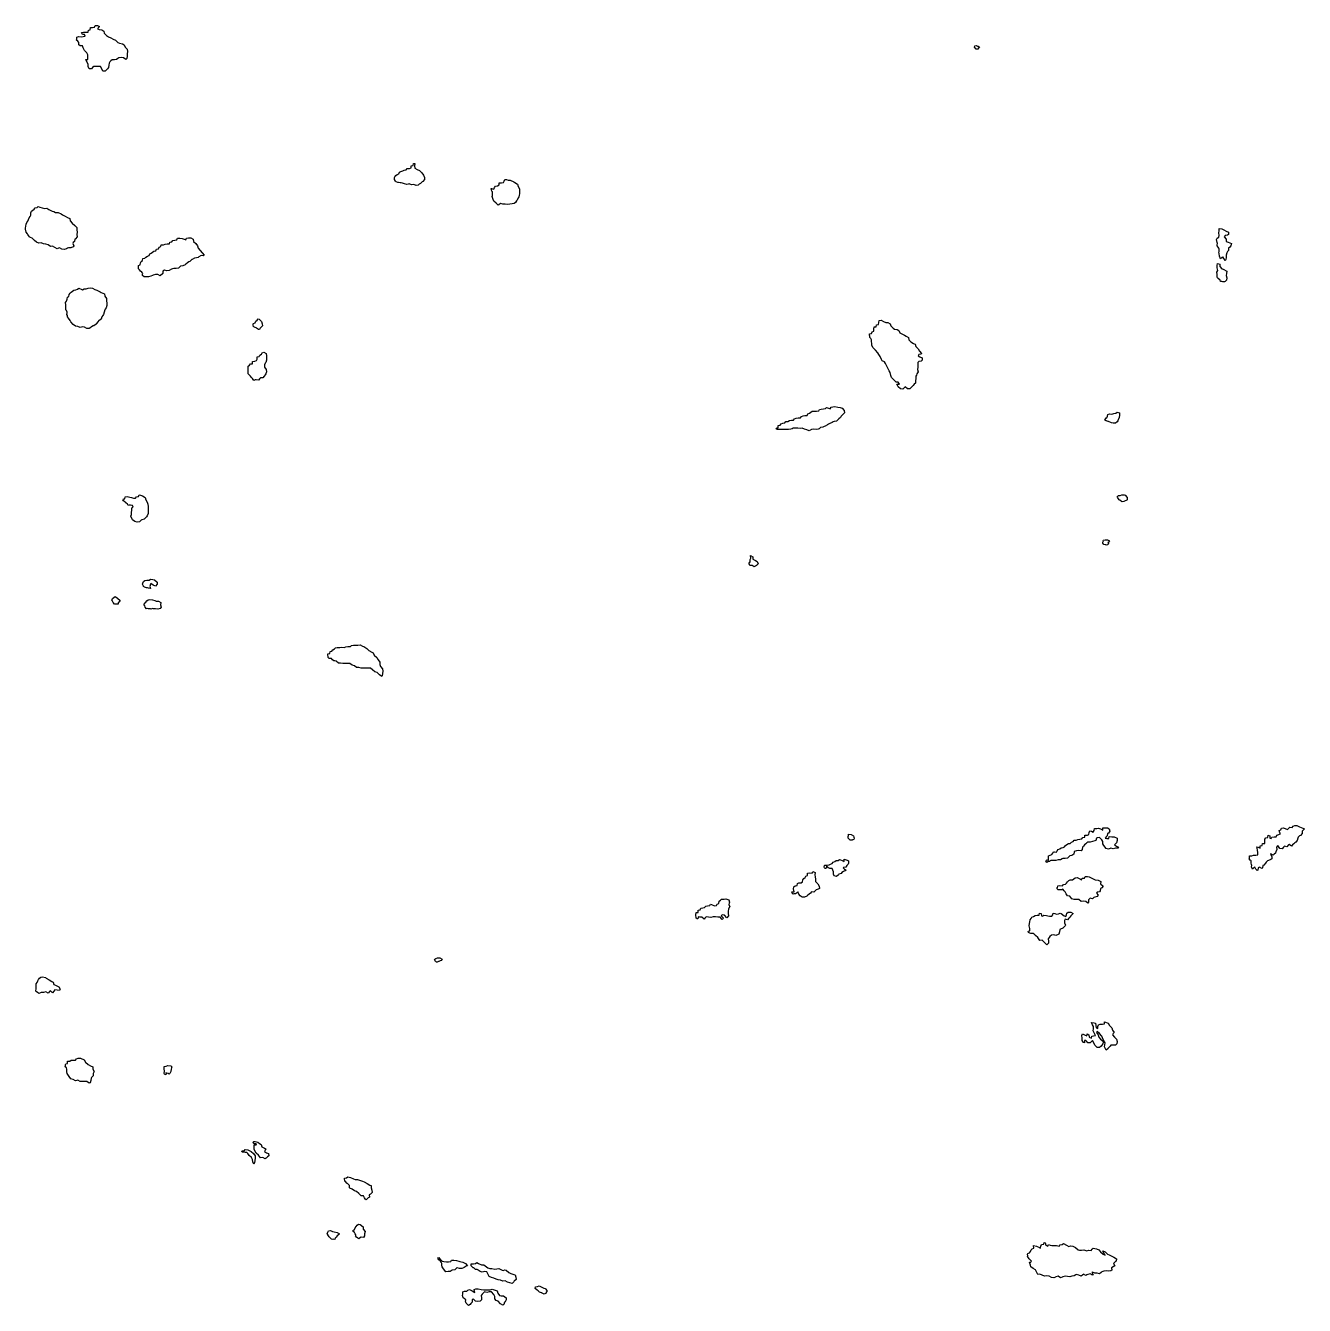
# Model space of a CAD drawing. Extents: x 450006 to 454999, y 6465006 to 6474995.
# Drawn here: x 452661 to 453780, y 6473870 to 6474990 of the extents above; entities that cross this region are included whole.
import ezdxf

# ---------------------------------------------------------------- set-up
doc = ezdxf.new("R2010")
doc.units = 0

msp = doc.modelspace()

# ---------------------------------------------------------------- linework, layer by layer
at = {"layer": '1010'}
for points in [[(452707, 6474975.98), (452705.98, 6474977), (452706.08, 6474977.9), (452706.08, 6474979), (452706.26, 6474979.72), (452707.74, 6474980.24), (452709.94, 6474980.04), (452711.78, 6474980.2), (452713.58, 6474980.4), (452713, 6474981.98), (452711, 6474981.98), (452710.26, 6474983.72), (452712.08, 6474983.9), (452714.08, 6474983.9), (452716.08, 6474983.9), (452716.26, 6474985.72), (452717.9, 6474986.08), (452717.98, 6474988), (452719.96, 6474988.02), (452721.62, 6474988.36), (452722.3, 6474989.68), (452724.24, 6474989.74), (452726.04, 6474989), (452725, 6474987.94), (452724.36, 6474987), (452725.74, 6474986.24), (452727.98, 6474986), (452729.82, 6474985), (452730, 6474983), (452732.06, 6474981), (452733.98, 6474980), (452736, 6474979), (452737.98, 6474978), (452739.94, 6474977), (452742, 6474975), (452743.6, 6474974.38), (452746.12, 6474973.86), (452747.68, 6474973), (452748.44, 6474971), (452750.3, 6474969), (452750.5, 6474967), (452750.16, 6474965), (452750.08, 6474963), (452749.8, 6474961), (452749, 6474960), (452747, 6474961.52), (452745, 6474961.82), (452743, 6474961.62), (452742, 6474961), (452741, 6474959.98), (452739, 6474959.78), (452737, 6474959.74), (452736, 6474959), (452735, 6474957.98), (452734.42, 6474957), (452734.06, 6474955), (452734, 6474953), (452733, 6474951.98), (452732, 6474951), (452731, 6474949.98), (452729, 6474949.98), (452727.98, 6474952), (452727, 6474953.98), (452725, 6474953.98), (452723, 6474953.98), (452721, 6474953.98), (452720, 6474953), (452719, 6474951.98), (452717, 6474951.98), (452716.02, 6474953.96), (452715.98, 6474956), (452715, 6474957.98), (452713.98, 6474960), (452715.82, 6474960.16), (452715.78, 6474962.2), (452715.88, 6474964.1), (452715, 6474965.78), (452713, 6474967.82), (452711.82, 6474970.16), (452711, 6474971.9), (452710.02, 6474971.96), (452709, 6474971.96), (452707.96, 6474973), (452707.96, 6474974.02), (452707.96, 6474975), (452707, 6474975.98), (452707, 6474975.98)], [(453493, 6474969.1), (453491.8, 6474971), (453492.04, 6474971.94), (453493, 6474972.42), (453494.2, 6474971.78), (453495, 6474971.82), (453496, 6474971), (453495.82, 6474970.16), (453495, 6474969.58), (453494.8, 6474969.18), (453493, 6474969.1), (453493, 6474969.1)], [(452985, 6474853.66), (452984.06, 6474855), (452984.2, 6474855.78), (452984.08, 6474857), (452984.5, 6474857.5), (452985.34, 6474858.64), (452986.54, 6474859.44), (452987.86, 6474860.12), (452988.4, 6474861.58), (452989.76, 6474862.22), (452991.42, 6474862.56), (452992.66, 6474863.32), (452994.28, 6474863.7), (452995.32, 6474864.66), (452997.36, 6474864.62), (452998.6, 6474865.38), (452998.78, 6474867.2), (453000.58, 6474867.4), (453000.76, 6474869.22), (453001.82, 6474869), (453001.66, 6474867), (453001.98, 6474865), (453004.04, 6474863.94), (453005.98, 6474863), (453007.98, 6474861), (453009.66, 6474859), (453010.54, 6474857), (453010.54, 6474855), (453009, 6474853.4), (453008.38, 6474853), (453007, 6474851.76), (453005.84, 6474851), (453005, 6474850.2), (453003, 6474849.94), (453001, 6474850.62), (452999, 6474850.38), (452997, 6474851.32), (452995.98, 6474851), (452995, 6474850.76), (452993, 6474851.32), (452991, 6474851.94), (452989.84, 6474852.14), (452989, 6474852.22), (452987.52, 6474852.46), (452987, 6474852.48), (452985.74, 6474853), (452985, 6474853.66), (452985, 6474853.66)], [(453069, 6474846), (453068.78, 6474847), (453068.82, 6474847.16), (453069, 6474847.22), (453069.98, 6474847), (453071.18, 6474846.8), (453071.74, 6474848.24), (453072.6, 6474849.38), (453074.34, 6474849.64), (453075.66, 6474850.32), (453075.7, 6474852.28), (453077.66, 6474852.32), (453079.42, 6474852.56), (453080.2, 6474853.78), (453080.72, 6474855.26), (453082.14, 6474855), (453083.5, 6474854.48), (453085.46, 6474854.52), (453088.58, 6474853), (453089.58, 6474852.4), (453091.64, 6474851), (453092.34, 6474849), (453093.48, 6474847), (453093.48, 6474845), (453093.62, 6474843), (453093.18, 6474841), (453093, 6474840), (453092.48, 6474839), (453091.56, 6474837), (453091, 6474836.54), (453089.98, 6474835), (453089, 6474834.16), (453087, 6474833.9), (453085, 6474833.56), (453083, 6474833.36), (453081, 6474833.68), (453079, 6474833.5), (453077, 6474834.22), (453075.34, 6474833), (453075, 6474832.76), (453073, 6474834.34), (453071, 6474836.3), (453070.46, 6474837.52), (453069.7, 6474840.28), (453069.86, 6474841), (453069.86, 6474842.12), (453069.76, 6474843), (453069.76, 6474844.22), (453069.44, 6474845), (453069, 6474846), (453069, 6474846)], [(452663, 6474807.48), (452661.76, 6474809), (452661.48, 6474810.5), (452661.32, 6474811), (452661.32, 6474812.66), (452661.6, 6474814.38), (452661.86, 6474816.12), (452662.44, 6474817.54), (452663.32, 6474818.66), (452663.98, 6474820), (452664.52, 6474821.46), (452665.24, 6474822.74), (452665.96, 6474824.02), (452665.88, 6474826.1), (452666.5, 6474827.48), (452667.8, 6474828.18), (452668.78, 6474829.2), (452669.76, 6474830.22), (452671.36, 6474830.62), (452672.34, 6474831.64), (452673.82, 6474831), (452675.76, 6474830.22), (452678.24, 6474829.74), (452680.04, 6474829.94), (452681.62, 6474829), (452684.52, 6474827.46), (452685.98, 6474827), (452687.64, 6474826.34), (452689.84, 6474826.14), (452692.38, 6474825), (452693.76, 6474824.22), (452696.06, 6474823), (452698.12, 6474821.86), (452699.94, 6474821), (452700.4, 6474819), (452702.12, 6474817), (452704.34, 6474815), (452706.12, 6474813), (452706.3, 6474811), (452706.48, 6474809), (452706.26, 6474807), (452706.38, 6474805), (452705, 6474803.32), (452704.5, 6474803), (452703.98, 6474801), (452703, 6474800), (452702.78, 6474799), (452703.62, 6474797), (452703, 6474796.36), (452701, 6474795.48), (452699, 6474795.44), (452697.98, 6474795), (452697, 6474794.52), (452695, 6474794), (452693, 6474794.22), (452691, 6474795.4), (452690.08, 6474795), (452689, 6474794.56), (452687, 6474795.72), (452685, 6474796.66), (452683, 6474796.56), (452681, 6474798), (452679, 6474798.56), (452677, 6474798.76), (452675, 6474799.72), (452673, 6474799.4), (452671, 6474800.4), (452669, 6474801.9), (452667, 6474803.88), (452665.54, 6474804.44), (452665, 6474804.7), (452664.6, 6474805), (452663.9, 6474806.08), (452663.32, 6474807), (452663, 6474807.48), (452663, 6474807.48)], [(452761, 6474776), (452760, 6474777), (452760, 6474777.98), (452760, 6474779), (452760.22, 6474779.76), (452761.58, 6474780.4), (452761.8, 6474782.18), (452762.5, 6474783.48), (452763.6, 6474784.38), (452763.86, 6474786.12), (452765.68, 6474786.3), (452766.66, 6474787.32), (452768, 6474787.98), (452769.44, 6474788.54), (452769.98, 6474790), (452771.32, 6474790.66), (452772.36, 6474791.62), (452773.42, 6474792.56), (452775.4, 6474792.58), (452775.9, 6474794.08), (452777.54, 6474794.44), (452778.1, 6474795.88), (452779.6, 6474796.38), (452780.1, 6474797.88), (452781.92, 6474798.06), (452783.34, 6474798.64), (452785.2, 6474798.78), (452787.22, 6474798.76), (452787.6, 6474800.38), (452789.38, 6474800.6), (452790.1, 6474801.88), (452791.88, 6474802.12), (452793.74, 6474802.24), (452794.28, 6474803.7), (452796.3, 6474803.68), (452798.36, 6474803.62), (452799.98, 6474803), (452801.62, 6474802.36), (452802.14, 6474803.84), (452803.98, 6474804), (452806, 6474803.98), (452807.9, 6474803), (452808.12, 6474801), (452810.22, 6474799), (452811.66, 6474797), (452812.28, 6474795), (452814.04, 6474793), (452815.76, 6474791), (452817.56, 6474789), (452817, 6474788.28), (452815, 6474788.74), (452813, 6474787.52), (452812.42, 6474787), (452811, 6474786.56), (452809, 6474786.2), (452807, 6474785.24), (452806.66, 6474785), (452805, 6474783.32), (452804.3, 6474783), (452803, 6474782.34), (452801.64, 6474781), (452801, 6474780.56), (452799, 6474779.58), (452797, 6474779.32), (452796.52, 6474779), (452795, 6474777.48), (452793, 6474777.38), (452791, 6474777.4), (452789.98, 6474777), (452789, 6474776.74), (452787, 6474775.58), (452785, 6474775.24), (452783, 6474775.9), (452781.48, 6474775), (452781.32, 6474773), (452781, 6474772.66), (452779.24, 6474771), (452779, 6474770.86), (452777, 6474772.12), (452775, 6474771.94), (452773, 6474771.36), (452772.36, 6474771), (452771, 6474770.52), (452769, 6474769.84), (452767, 6474770.04), (452765, 6474770.12), (452763.74, 6474771), (452763.62, 6474772.36), (452764, 6474773), (452763, 6474774), (452762, 6474775), (452761, 6474776), (452761, 6474776)], [(453705, 6474795.86), (453704, 6474797), (453703.92, 6474798.06), (453704.2, 6474799), (453704, 6474799.98), (453703.48, 6474802.5), (453704.12, 6474803.86), (453705.42, 6474804.56), (453705.88, 6474806.1), (453705.38, 6474808.6), (453705.7, 6474810.28), (453705.8, 6474812.18), (453708, 6474811.98), (453709.98, 6474811), (453712, 6474809.98), (453713.98, 6474809), (453714.06, 6474807), (453713, 6474806.32), (453711, 6474806), (453710.14, 6474805), (453711.9, 6474803), (453711.98, 6474801), (453713.54, 6474800.44), (453716.44, 6474799), (453715.86, 6474797), (453715, 6474796.04), (453713.94, 6474795), (453713.98, 6474793), (453713, 6474792), (453712.5, 6474791), (453712.04, 6474789), (453711.82, 6474787), (453711.54, 6474785), (453711, 6474783.9), (453709.9, 6474786.08), (453709, 6474787.44), (453708.36, 6474787), (453707, 6474785.76), (453706.02, 6474787.96), (453705.72, 6474790.26), (453705.5, 6474791), (453705.7, 6474792.28), (453705.88, 6474793), (453705.82, 6474794.16), (453705.42, 6474795), (453705, 6474795.86), (453705, 6474795.86)], [(453705, 6474768.62), (453704.34, 6474769), (453704, 6474769.98), (453704, 6474771), (453704, 6474771.98), (453703.84, 6474774.14), (453704.48, 6474775.5), (453704, 6474777.98), (453704.1, 6474779.88), (453704.42, 6474781.56), (453706.24, 6474781), (453706.26, 6474779), (453708.16, 6474777), (453709.4, 6474776.58), (453712.58, 6474775), (453712.08, 6474773), (453711.82, 6474771), (453712.48, 6474769), (453712.18, 6474767), (453711, 6474765.8), (453710.34, 6474765.64), (453709, 6474765.64), (453707.98, 6474766), (453707, 6474766), (453706.62, 6474767), (453705, 6474768.62), (453705, 6474768.62)], [(452697, 6474740.5), (452696.66, 6474741), (452696.66, 6474741.32), (452696.66, 6474743), (452696.66, 6474743.32), (452696.52, 6474745.46), (452696.34, 6474747.64), (452697.2, 6474748.78), (452697.68, 6474750.3), (452697.86, 6474752.12), (452699.22, 6474752.76), (452699.42, 6474754.56), (452700.36, 6474755.62), (452701.32, 6474756.66), (452702.42, 6474757.56), (452703.64, 6474758.34), (452705.32, 6474758.66), (452706.72, 6474759.26), (452708.02, 6474759.96), (452710.48, 6474759), (452711.24, 6474758.74), (452712.5, 6474759.48), (452714.46, 6474759.52), (452716.02, 6474759.96), (452717.76, 6474760.22), (452719.98, 6474760), (452721.98, 6474759), (452723.72, 6474758.26), (452726.64, 6474757), (452727.6, 6474756.38), (452730.38, 6474755), (452730.64, 6474753), (452732, 6474751), (452732.06, 6474749), (452732.48, 6474747), (452732.3, 6474745), (452731.72, 6474743), (452731, 6474741.7), (452730.58, 6474741), (452730.22, 6474739), (452729.46, 6474737), (452729, 6474736.26), (452727.96, 6474735), (452727.44, 6474733), (452727, 6474732.56), (452725, 6474731.18), (452724.82, 6474731), (452723.18, 6474729), (452723, 6474728.56), (452721, 6474727.22), (452720.42, 6474727), (452719, 6474726.1), (452717.48, 6474725), (452717, 6474724.78), (452715, 6474724.8), (452713, 6474726.06), (452711, 6474726.12), (452709, 6474725.58), (452707, 6474726.42), (452705, 6474726.76), (452703, 6474728.32), (452701, 6474730.62), (452700.24, 6474731.74), (452699, 6474733.82), (452698.04, 6474735), (452697.86, 6474736.14), (452697.54, 6474737), (452697.58, 6474738.4), (452697.78, 6474739), (452697, 6474740.5), (452697, 6474740.5)], [(452861, 6474726.1), (452860.3, 6474727), (452860.52, 6474727.46), (452860.52, 6474729), (452860.7, 6474729.28), (452862.16, 6474729.82), (452862.74, 6474731.24), (452863.94, 6474732.04), (452864.78, 6474733.2), (452865.62, 6474733), (452867.78, 6474731), (452868.38, 6474729), (452868.7, 6474727), (452867, 6474725.24), (452866.52, 6474725), (452866, 6474723.98), (452865, 6474724), (452863.46, 6474725), (452863, 6474725.24), (452862.36, 6474725.62), (452861, 6474726.1), (452861, 6474726.1)], [(453401, 6474715.98), (453399.98, 6474717), (453399.98, 6474718), (453399.94, 6474719), (453399.94, 6474720.04), (453401.54, 6474720.44), (453402.18, 6474721.8), (453403.48, 6474722.5), (453403.7, 6474724.28), (453403.88, 6474726.1), (453405.62, 6474726.36), (453406.04, 6474727.94), (453407.82, 6474728.16), (453408.04, 6474729.94), (453408.16, 6474731.82), (453409.9, 6474732.08), (453412.08, 6474731), (453413.98, 6474730), (453415.98, 6474730), (453417.78, 6474729), (453418.48, 6474727), (453420.5, 6474725), (453421.68, 6474724.3), (453423.98, 6474724), (453425.54, 6474723), (453426.34, 6474721), (453427.64, 6474720.34), (453430.34, 6474719), (453431.82, 6474718.16), (453433.86, 6474717), (453434.22, 6474715), (453435.88, 6474713), (453438.42, 6474711.56), (453439.88, 6474711), (453440.36, 6474709), (453442.34, 6474707), (453443.54, 6474705), (453445.42, 6474703), (453445, 6474702.28), (453443, 6474701.98), (453442.4, 6474701), (453443.98, 6474700), (453445.82, 6474699), (453445.8, 6474697), (453445, 6474696.24), (453443, 6474695.94), (453442.22, 6474695), (453441.96, 6474693), (453442, 6474691), (453441.68, 6474689), (453442.28, 6474687), (453441.36, 6474685), (453441, 6474683.98), (453440.22, 6474683), (453440.34, 6474681), (453440.06, 6474679), (453439.94, 6474677), (453439, 6474676.08), (453437.9, 6474675), (453437, 6474673.98), (453436, 6474673), (453435, 6474672.12), (453433, 6474672.06), (453431, 6474673.66), (453430.12, 6474673), (453429, 6474671.86), (453427, 6474671.98), (453425, 6474673.86), (453423.86, 6474676.12), (453425.96, 6474676.02), (453425, 6474677.78), (453423, 6474677.98), (453421, 6474679.98), (453419, 6474681.94), (453418.36, 6474683.62), (453417.76, 6474686.22), (453417, 6474687.82), (453415.82, 6474690.16), (453415, 6474691.8), (453413.8, 6474694.18), (453413, 6474695.52), (453411, 6474696.5), (453410.36, 6474697.62), (453409, 6474700.36), (453407.98, 6474702), (453407, 6474703.52), (453405, 6474705.76), (453403, 6474707.98), (453401.98, 6474710), (453401.94, 6474711), (453401.94, 6474712.04), (453401.68, 6474713), (453401.68, 6474714.3), (453401.6, 6474715), (453401, 6474715.98), (453401, 6474715.98)], [(452857, 6474684.12), (452856.08, 6474685), (452856.08, 6474685.9), (452856.1, 6474687), (452856.18, 6474687.8), (452856.1, 6474689.88), (452856.16, 6474691.82), (452857.16, 6474692.82), (452858.08, 6474693.9), (452860, 6474693.98), (452859.94, 6474696.04), (452861.88, 6474696.1), (452863.26, 6474696.72), (452863.94, 6474698.04), (452864.02, 6474699.96), (452865.68, 6474700.3), (452866.44, 6474701.54), (452867.62, 6474702.36), (452868.36, 6474703.62), (452869.9, 6474704.08), (452871.96, 6474703), (452872.22, 6474701), (452872.16, 6474699), (452872.06, 6474697), (452871.54, 6474695), (452871, 6474694.4), (452870.38, 6474693), (452870.52, 6474691), (452871.76, 6474689), (452872.28, 6474687), (452871.64, 6474685), (452871, 6474684.36), (452870.16, 6474683), (452869, 6474681.72), (452867, 6474681.66), (452866.32, 6474681), (452865, 6474679.66), (452863, 6474679.74), (452862.22, 6474679.76), (452861, 6474679.38), (452859.8, 6474681), (452859, 6474681.82), (452858.12, 6474683), (452857, 6474684.12), (452857, 6474684.12)], [(453319, 6474636.54), (453318, 6474637), (453318.38, 6474637.6), (453319, 6474638), (453320, 6474638), (453320, 6474639.98), (453321.64, 6474640.34), (453322.54, 6474641.44), (453324.06, 6474641.92), (453325.74, 6474642.24), (453326.54, 6474643.44), (453328.44, 6474643.54), (453329.78, 6474644.2), (453331.46, 6474644.52), (453333.32, 6474644.66), (453334.16, 6474645.82), (453335.64, 6474646.34), (453337.36, 6474646.62), (453339.32, 6474646.66), (453340.28, 6474647.7), (453341.64, 6474648.34), (453343.32, 6474648.66), (453345.2, 6474648.78), (453345.76, 6474650.22), (453347.36, 6474650.62), (453348.32, 6474651.66), (453349.64, 6474652.34), (453351.46, 6474652.52), (453353.42, 6474652.56), (453355.32, 6474652.66), (453356.06, 6474653.92), (453357.62, 6474654.36), (453359.46, 6474654.52), (453361.32, 6474654.66), (453362.24, 6474655.74), (453364.04, 6474655), (453365.42, 6474654.56), (453366.12, 6474655.86), (453367.82, 6474656.16), (453369.56, 6474656.42), (453372, 6474655.98), (453374.2, 6474655.78), (453375.86, 6474655), (453377.72, 6474653), (453378, 6474651), (453377, 6474650), (453376, 6474649), (453375, 6474648.04), (453374.3, 6474647), (453373, 6474645.64), (453372.16, 6474645), (453371, 6474643.82), (453369, 6474643.42), (453368, 6474643), (453367, 6474642.56), (453365, 6474641.56), (453363.9, 6474641), (453363, 6474640.44), (453361, 6474639.42), (453360.12, 6474639), (453359, 6474638.42), (453357, 6474638.12), (453355.62, 6474637), (453355, 6474636.76), (453353, 6474636.56), (453351, 6474636.74), (453349, 6474636.3), (453347, 6474635.32), (453345, 6474636.2), (453343, 6474636.76), (453341, 6474637.46), (453339, 6474637.42), (453337, 6474637.52), (453335, 6474637.48), (453333, 6474637.48), (453332.02, 6474637), (453331, 6474636.6), (453329, 6474636.54), (453327, 6474636.5), (453325, 6474636.42), (453323.52, 6474636.46), (453323, 6474636.46), (453321.52, 6474636.46), (453321, 6474636.52), (453319.46, 6474636.52), (453319, 6474636.54), (453319, 6474636.54)], [(453607, 6474644.06), (453605.46, 6474645), (453606.28, 6474645.7), (453607, 6474646.6), (453607.36, 6474646.62), (453607.94, 6474648.04), (453608.46, 6474649.52), (453609.9, 6474650.08), (453612, 6474649.98), (453613.66, 6474650.32), (453615.36, 6474650.62), (453616.44, 6474651.54), (453618.46, 6474651), (453618.48, 6474649), (453618.16, 6474647), (453617.52, 6474645), (453617, 6474644.02), (453616.42, 6474643), (453615, 6474641.88), (453613, 6474642.12), (453611.7, 6474642.28), (453611, 6474642.44), (453609.54, 6474643), (453609, 6474643.36), (453608.6, 6474643.38), (453607, 6474644.06), (453607, 6474644.06)], [(452747, 6474574.04), (452746.56, 6474575), (452746.68, 6474575.3), (452747, 6474575.66), (452748.24, 6474575.74), (452748.5, 6474577.48), (452750.28, 6474577.7), (452752.66, 6474577.32), (452754, 6474577), (452755.74, 6474576.24), (452757.56, 6474576.42), (452758.44, 6474577.54), (452760.2, 6474577.78), (452760.66, 6474579.32), (452762, 6474579), (452763.7, 6474578.28), (452765.9, 6474577), (452766.62, 6474575), (452767.8, 6474573), (452768.18, 6474571), (452768.5, 6474569), (452768.66, 6474567), (452768.66, 6474565), (452768.66, 6474563), (452767.74, 6474561), (452767, 6474560.12), (452766.02, 6474559), (452765, 6474557.94), (452763, 6474557.38), (452762.58, 6474557), (452761, 6474555.72), (452759, 6474555.32), (452757, 6474555.82), (452755, 6474557.42), (452753.42, 6474560.56), (452753.98, 6474562), (452753.98, 6474564), (452754.38, 6474565.6), (452754.18, 6474567.8), (452755.46, 6474568.52), (452755, 6474569.98), (452753, 6474570.18), (452751.8, 6474570.18), (452751, 6474570.08), (452750.38, 6474571), (452749, 6474572.38), (452748.58, 6474573), (452747, 6474574.04), (452747, 6474574.04)], [(453617, 6474576.58), (453616.74, 6474577), (453616.56, 6474577.42), (453617, 6474578), (453617.42, 6474578.56), (453619.2, 6474578.78), (453620.74, 6474579.24), (453622.6, 6474579.38), (453623.66, 6474579), (453625.16, 6474577), (453625.4, 6474575), (453625, 6474574.68), (453623, 6474573.86), (453622.5, 6474573.48), (453621, 6474573.22), (453620.4, 6474573.58), (453619, 6474574.48), (453618.22, 6474575), (453617, 6474576.58), (453617, 6474576.58)], [(453605, 6474535.88), (453604.04, 6474537), (453604.12, 6474537.86), (453604.48, 6474539), (453604.4, 6474539.58), (453606.02, 6474539.96), (453607.98, 6474540), (453609.9, 6474539), (453609, 6474537.98), (453608.5, 6474537.48), (453608.82, 6474537), (453608.38, 6474535.6), (453607, 6474535.18), (453606.52, 6474535.46), (453605, 6474535.88), (453605, 6474535.88)], [(453295, 6474517.48), (453294.38, 6474519), (453294.4, 6474519.58), (453295, 6474520.5), (453295.52, 6474520.46), (453295.36, 6474522.62), (453295.98, 6474524), (453295.76, 6474526.22), (453297.84, 6474525), (453297.68, 6474523), (453300.14, 6474521.84), (453301.52, 6474521), (453302.5, 6474519), (453301, 6474517.48), (453300.12, 6474517), (453299.3, 6474516.68), (453299, 6474516.42), (453297.86, 6474517), (453297, 6474517.52), (453296.5, 6474517.48), (453295, 6474517.48), (453295, 6474517.48)], [(452765, 6474498.82), (452764.54, 6474499), (452764.5, 6474499.48), (452763.74, 6474501), (452763.94, 6474502.04), (452764.6, 6474503.38), (452765.56, 6474504.42), (452767.46, 6474504.52), (452769.48, 6474504.5), (452770.58, 6474505.4), (452772.64, 6474505.34), (452774, 6474505), (452776.4, 6474503), (452776.56, 6474501), (452775, 6474499.5), (452773, 6474500.24), (452771, 6474501.62), (452770.76, 6474501), (452770.04, 6474499), (452770.66, 6474497.32), (452769, 6474497.62), (452767.98, 6474498), (452767, 6474498.02), (452765.32, 6474498.66), (452765, 6474498.82), (452765, 6474498.82)], [(452737, 6474486.74), (452736.76, 6474487), (452736.8, 6474487.18), (452737, 6474487.62), (452737.32, 6474488.66), (452738.64, 6474489.34), (452739.6, 6474490.38), (452741.82, 6474489), (452744.2, 6474487), (452743, 6474485.3), (452742.46, 6474485), (452742.32, 6474483.66), (452741, 6474483.76), (452740.28, 6474483.7), (452739, 6474483.76), (452737.92, 6474485), (452737, 6474486.74), (452737, 6474486.74)], [(452767, 6474479.66), (452765.86, 6474481), (452765.66, 6474482.32), (452765.22, 6474483), (452765.46, 6474484.52), (452766.52, 6474485.46), (452767.56, 6474486.42), (452768.66, 6474487.32), (452770.18, 6474487.8), (452772.52, 6474487.46), (452774.4, 6474487), (452775.72, 6474486.26), (452777.7, 6474486.28), (452779.74, 6474485), (452779.24, 6474483), (452779.94, 6474481), (452779, 6474479.78), (452777, 6474479.16), (452775, 6474479.64), (452773, 6474479.48), (452772.24, 6474479.74), (452771, 6474479.38), (452770.52, 6474479.46), (452769, 6474479.62), (452768.14, 6474479.84), (452767, 6474479.66), (452767, 6474479.66)], [(452927, 6474435.98), (452925.98, 6474437), (452925.98, 6474438), (452925.68, 6474439), (452925.68, 6474440.3), (452927.54, 6474440.44), (452927.82, 6474442.16), (452929.44, 6474442.54), (452930.26, 6474443.72), (452931.52, 6474444.46), (452932.62, 6474445.36), (452934.1, 6474445.88), (452936.18, 6474445.8), (452938, 6474445.98), (452940.12, 6474445.86), (452941.68, 6474446.3), (452943.44, 6474446.54), (452945.5, 6474446.48), (452946.48, 6474447.5), (452948.16, 6474447.82), (452950.18, 6474447.8), (452952.12, 6474447.86), (452954.04, 6474447.94), (452956, 6474447), (452957.42, 6474446.56), (452959.9, 6474445), (452961.64, 6474443), (452964.34, 6474441.64), (452965.56, 6474441), (452966.22, 6474439), (452968.6, 6474437), (452969.8, 6474435), (452971.28, 6474433), (452971.32, 6474431), (452971.92, 6474429), (452973.56, 6474427), (452974.04, 6474425), (452973.78, 6474423), (452973.46, 6474421), (452973, 6474420.32), (452971, 6474421.88), (452969, 6474423.86), (452967, 6474424.38), (452965, 6474426.18), (452963, 6474427.6), (452961, 6474427.72), (452959, 6474427.64), (452957, 6474427.68), (452955, 6474427.78), (452953, 6474428.18), (452951, 6474428.38), (452949, 6474429.68), (452947, 6474430.22), (452945, 6474431.66), (452943, 6474431.76), (452941, 6474431.76), (452939, 6474431.7), (452937, 6474431.94), (452935, 6474432.1), (452933, 6474433.74), (452932, 6474433.98), (452931, 6474433.98), (452929.98, 6474435), (452929, 6474435.98), (452928, 6474435.98), (452927, 6474435.98), (452927, 6474435.98)], [(453733, 6474259.72), (453732.04, 6474261), (453732.38, 6474261.6), (453732.32, 6474263), (453732.42, 6474263.56), (453734.5, 6474263.48), (453735.94, 6474264.04), (453737.78, 6474264.2), (453739.62, 6474264.36), (453739.5, 6474266.48), (453739.44, 6474268.54), (453739, 6474270.16), (453738.6, 6474271.38), (453739.9, 6474271), (453741.7, 6474270.28), (453741.62, 6474272.36), (453743.44, 6474272.54), (453743.68, 6474274.3), (453745.72, 6474274.26), (453745.82, 6474276.16), (453745.76, 6474278.22), (453746.64, 6474279.34), (453748.3, 6474279.68), (453748.52, 6474281.46), (453750.08, 6474281), (453749.98, 6474279), (453751.38, 6474278.6), (453752, 6474279.98), (453753.98, 6474280), (453755.78, 6474280.2), (453756.26, 6474281.72), (453757.86, 6474282.12), (453759.32, 6474282.66), (453759, 6474283.58), (453758.3, 6474285.68), (453759.62, 6474286.36), (453760.26, 6474287.72), (453761.96, 6474288.02), (453764.24, 6474287), (453765.5, 6474286.48), (453766.44, 6474287.54), (453767.48, 6474288.5), (453769.74, 6474288.24), (453770.4, 6474289.58), (453771.92, 6474290.06), (453773.8, 6474290.18), (453776.18, 6474289), (453777.56, 6474288.42), (453780.38, 6474287), (453779, 6474285.56), (453778.34, 6474285), (453778.3, 6474283), (453777, 6474281.32), (453776.06, 6474281), (453775, 6474279.92), (453774.48, 6474279), (453774, 6474277), (453773, 6474275.5), (453771.98, 6474275), (453771, 6474274.12), (453770.02, 6474273), (453769, 6474271.92), (453767, 6474273.46), (453766.54, 6474273), (453765, 6474271.48), (453763, 6474272.04), (453762.2, 6474271), (453761, 6474269.74), (453759, 6474270), (453757, 6474272.42), (453756, 6474271), (453756.26, 6474269), (453755.42, 6474267), (453755, 6474265.82), (453753.98, 6474265), (453753, 6474264), (453751, 6474265.2), (453750.64, 6474265), (453751.98, 6474263), (453751.98, 6474261), (453751, 6474260.4), (453749, 6474259.5), (453748.2, 6474259), (453747, 6474258.02), (453746.34, 6474257), (453745, 6474255.46), (453743.98, 6474255), (453743.76, 6474253), (453743, 6474252.54), (453741, 6474253.52), (453739.98, 6474253), (453739.62, 6474251), (453739, 6474250.74), (453738, 6474251.98), (453737, 6474253.52), (453736.26, 6474253), (453735, 6474251.72), (453734.08, 6474253.9), (453734.34, 6474255), (453734, 6474255.98), (453733.74, 6474257), (453733.74, 6474258.24), (453733.8, 6474259), (453733, 6474259.72), (453733, 6474259.72)], [(453383, 6474277.16), (453381.24, 6474279), (453381.16, 6474280.82), (453381.36, 6474281), (453381.52, 6474282.46), (453383.7, 6474282.28), (453385.66, 6474281), (453386.22, 6474279.76), (453386.44, 6474279), (453386.22, 6474277.76), (453385, 6474277.44), (453384.82, 6474277.16), (453383, 6474277.16), (453383, 6474277.16)], [(453555, 6474257.8), (453554, 6474259), (453554.48, 6474259.5), (453555, 6474259.96), (453556.5, 6474259.48), (453556.42, 6474261.56), (453556.44, 6474263.54), (453558.02, 6474263.96), (453559.38, 6474264.6), (453560.28, 6474265.7), (453560.86, 6474267.12), (453561.74, 6474267), (453563.34, 6474266.64), (453564, 6474267.98), (453564.82, 6474269.16), (453566.26, 6474269.72), (453567.42, 6474270.56), (453569.24, 6474270.74), (453570.54, 6474271.44), (453571.32, 6474272.66), (453572.46, 6474273.52), (453573.8, 6474274.18), (453575.54, 6474274.44), (453576.6, 6474275.38), (453578.02, 6474275.96), (453578.78, 6474277.2), (453580.74, 6474277.24), (453582.18, 6474277.8), (453583.84, 6474278.14), (453585.62, 6474278.36), (453586.52, 6474279.46), (453588.18, 6474279.8), (453588.26, 6474281.72), (453590.5, 6474281.48), (453591.74, 6474282.24), (453592.16, 6474283.82), (453592.58, 6474285.4), (453594, 6474285), (453595.64, 6474284.34), (453596.42, 6474285.56), (453596.62, 6474287.36), (453598.64, 6474287.34), (453600.28, 6474287.7), (453601.98, 6474287), (453604, 6474285.98), (453604, 6474287.98), (453605.86, 6474288.12), (453608.1, 6474287.88), (453609.62, 6474287), (453610.14, 6474285), (453609, 6474283.36), (453608.18, 6474283), (453607.82, 6474281), (453607, 6474280), (453605.98, 6474279), (453607.38, 6474278.6), (453609.24, 6474278.74), (453609.56, 6474280.42), (453611.82, 6474280.16), (453613.96, 6474280.02), (453616.48, 6474279), (453616.52, 6474277), (453616.06, 6474275), (453615, 6474273.92), (453614.14, 6474273), (453615.9, 6474272.08), (453617.68, 6474271), (453617, 6474270.14), (453615, 6474270.32), (453613, 6474269.5), (453611, 6474270.12), (453609, 6474269.42), (453607, 6474269.98), (453605, 6474272.58), (453603.96, 6474274.02), (453603.9, 6474276.08), (453603, 6474277.62), (453601, 6474279.42), (453599, 6474279.4), (453598.38, 6474279), (453597.98, 6474277), (453597, 6474276.58), (453595, 6474275.98), (453593, 6474275.34), (453591, 6474275.5), (453589.98, 6474275), (453589, 6474274), (453587.98, 6474273), (453587, 6474272), (453586.3, 6474271), (453585.84, 6474269), (453585, 6474267.84), (453583, 6474268.08), (453581, 6474267.82), (453579, 6474267.4), (453578.76, 6474267), (453578.52, 6474265), (453577, 6474263.72), (453575, 6474263.54), (453574.56, 6474263), (453573, 6474261.46), (453571, 6474261.24), (453569, 6474261.28), (453568.48, 6474261), (453567, 6474260.06), (453565, 6474259.9), (453563, 6474259.42), (453561, 6474259.34), (453559, 6474259.46), (453558.48, 6474259.5), (453557.98, 6474259), (453557.38, 6474258.6), (453557, 6474258.64), (453555.74, 6474258.24), (453555, 6474257.8), (453555, 6474257.8)], [(453361, 6474252.54), (453360.3, 6474253), (453360.24, 6474253.74), (453360.52, 6474255), (453360.76, 6474255.22), (453362.72, 6474255.26), (453364.44, 6474255.54), (453365.8, 6474256.18), (453367.24, 6474256.74), (453368, 6474257.98), (453369.48, 6474258.5), (453370.64, 6474259.34), (453372.44, 6474259.54), (453373.66, 6474260.32), (453376.66, 6474259), (453377.52, 6474258.46), (453377.52, 6474260.46), (453380.22, 6474259.76), (453381.36, 6474259), (453381.36, 6474257), (453381, 6474256.14), (453379.84, 6474255), (453379, 6474253.56), (453377, 6474253.34), (453376.74, 6474253), (453378, 6474251.98), (453379.32, 6474251), (453379, 6474250.62), (453377, 6474249.88), (453375.64, 6474249), (453375, 6474247.94), (453373, 6474247.36), (453372.66, 6474247), (453371, 6474245.32), (453369, 6474246), (453368.44, 6474247.54), (453368.34, 6474249.64), (453367, 6474252.36), (453365, 6474252.42), (453364, 6474253), (453363, 6474253.9), (453361.98, 6474254), (453362.32, 6474253), (453361.44, 6474252.54), (453361, 6474252.54), (453361, 6474252.54)], [(453333, 6474229.88), (453332, 6474231), (453331.96, 6474232.02), (453333, 6474232.1), (453334, 6474231.98), (453333.32, 6474234.66), (453333.68, 6474236.3), (453334.64, 6474237.34), (453336.4, 6474237.58), (453336.74, 6474239.24), (453337.98, 6474240), (453339.98, 6474240), (453341.24, 6474240.74), (453341.6, 6474242.38), (453342.22, 6474243.76), (453343.44, 6474244.54), (453344.22, 6474245.76), (453345.64, 6474246.34), (453345.66, 6474248.32), (453347.32, 6474248.66), (453349.6, 6474248.38), (453350.16, 6474249.82), (453352.4, 6474249), (453351.86, 6474247), (453352.34, 6474245), (453352.48, 6474243), (453352.66, 6474241), (453354.66, 6474239), (453355.74, 6474237), (453356.06, 6474235), (453355, 6474234.28), (453353, 6474233.88), (453352.26, 6474233), (453351, 6474231.7), (453349, 6474232), (453348.14, 6474231), (453347, 6474229.84), (453345.98, 6474229), (453345, 6474228.22), (453343, 6474227.48), (453341, 6474227.34), (453339, 6474228.38), (453338, 6474229.98), (453337, 6474232), (453336.66, 6474231.32), (453335.98, 6474231), (453335.48, 6474230.5), (453335, 6474230.36), (453333.72, 6474230.26), (453333, 6474229.88), (453333, 6474229.88)], [(453565, 6474233.76), (453563.6, 6474235), (453564.3, 6474235.68), (453564.56, 6474237), (453564.72, 6474237.26), (453566.32, 6474237.66), (453568.64, 6474237.34), (453569.62, 6474238.36), (453571.32, 6474238.66), (453572.28, 6474239.7), (453573.18, 6474240.8), (453574.18, 6474241.8), (453575.36, 6474242.62), (453577.42, 6474242.56), (453578.56, 6474243.42), (453579.64, 6474244.34), (453581.48, 6474244.5), (453584.5, 6474243), (453585.32, 6474242.66), (453585.9, 6474244.08), (453587.88, 6474244.1), (453588.66, 6474245.32), (453590.46, 6474245.52), (453592.16, 6474245), (453593.8, 6474244.18), (453596.18, 6474243), (453597.32, 6474242.66), (453599.88, 6474242.1), (453602.1, 6474241), (453601.98, 6474239), (453604.4, 6474237), (453603, 6474235.56), (453602.04, 6474235), (453601.66, 6474233), (453601, 6474232), (453599, 6474231.82), (453598.4, 6474231), (453600.04, 6474229), (453599, 6474228.06), (453597, 6474227.42), (453595.98, 6474227), (453595, 6474226), (453593, 6474226.42), (453591.56, 6474225), (453591.56, 6474223), (453591, 6474222.2), (453589, 6474223.62), (453587, 6474223.86), (453585, 6474223.48), (453583, 6474225.38), (453581, 6474225.36), (453579, 6474225.34), (453577, 6474226), (453575, 6474228.24), (453573, 6474228.4), (453571.84, 6474230.14), (453571, 6474232), (453570.28, 6474233), (453569, 6474234.28), (453568.14, 6474233.84), (453567, 6474233.76), (453566.18, 6474233.8), (453565, 6474233.76), (453565, 6474233.76)], [(453249, 6474208.4), (453248.1, 6474209), (453248, 6474209.98), (453247.94, 6474211), (453247.94, 6474212.04), (453248.14, 6474213.84), (453249.9, 6474214.08), (453250, 6474215.98), (453251.68, 6474216.3), (453252.3, 6474217.68), (453253.82, 6474218.16), (453255.52, 6474218.46), (453256.64, 6474219.34), (453258.1, 6474219.88), (453260.02, 6474219.96), (453260.8, 6474221.18), (453261.58, 6474221), (453264.22, 6474219.76), (453265.82, 6474220.16), (453266.64, 6474221.34), (453268.02, 6474221.96), (453268.12, 6474223.86), (453269.32, 6474224.66), (453270.34, 6474225.64), (453272.48, 6474225.5), (453273.98, 6474226), (453276.66, 6474225), (453277.36, 6474223), (453277, 6474222), (453276.66, 6474221), (453277.48, 6474219), (453277, 6474218.2), (453276.48, 6474217), (453276.22, 6474215), (453276.22, 6474213), (453276.32, 6474211), (453275, 6474209.38), (453273, 6474211.5), (453271, 6474212), (453270.14, 6474211), (453271.98, 6474209), (453271, 6474207.74), (453269, 6474209.84), (453267, 6474209.82), (453265, 6474210.02), (453263, 6474210.16), (453261, 6474209.58), (453259, 6474209.78), (453257, 6474210.24), (453255.74, 6474209), (453255, 6474208), (453253, 6474209.96), (453252.08, 6474209.9), (453251, 6474209.8), (453249.92, 6474210.06), (453249.88, 6474209), (453249.68, 6474208.3), (453249, 6474208.4), (453249, 6474208.4)], [(453539, 6474196.38), (453538.5, 6474197), (453538.72, 6474197.26), (453539, 6474197.66), (453540.04, 6474197.94), (453539.98, 6474200), (453539.6, 6474202.38), (453539.78, 6474204.2), (453540.24, 6474205.74), (453540.4, 6474207.58), (453541.26, 6474208.72), (453541.98, 6474210), (453543.42, 6474210.56), (453544.74, 6474211.24), (453546.48, 6474211.5), (453548.28, 6474211.7), (453548.6, 6474213.38), (453549.9, 6474213), (453550.42, 6474211), (453551.36, 6474210.62), (453552.3, 6474211.68), (453554.74, 6474211.24), (453555.98, 6474211), (453557.32, 6474210.66), (453559.24, 6474210.74), (453560.14, 6474211.84), (453560.62, 6474213.36), (453562.02, 6474213), (453563.58, 6474212.4), (453565.24, 6474212.74), (453566.6, 6474213.38), (453567.44, 6474213), (453570.16, 6474211), (453571.62, 6474210.36), (453572.12, 6474211.86), (453572.6, 6474213.38), (453573.64, 6474214.34), (453575.84, 6474214.14), (453578.14, 6474213), (453577, 6474211.8), (453576.06, 6474211), (453575, 6474209.74), (453574.36, 6474209), (453573, 6474207.62), (453571, 6474208), (453570.56, 6474207), (453570.54, 6474205), (453571.44, 6474203), (453571, 6474202.4), (453569.9, 6474201), (453569, 6474200.12), (453567, 6474199.24), (453566.3, 6474199), (453566.14, 6474197), (453565.58, 6474195), (453565, 6474194.56), (453563, 6474193.88), (453561, 6474194.4), (453559, 6474194.24), (453557.54, 6474193), (453557, 6474192.06), (453556.14, 6474191), (453556.44, 6474189), (453556.32, 6474187), (453555, 6474185.72), (453553, 6474187.56), (453551, 6474189.74), (453549, 6474189.4), (453547, 6474192), (453545, 6474193.82), (453543.82, 6474195), (453543, 6474195.6), (453542.32, 6474195.66), (453541, 6474195.66), (453540.06, 6474195.92), (453539, 6474196.38), (453539, 6474196.38)], [(453021, 6474170.5), (453020, 6474171), (453019.24, 6474172.74), (453019.32, 6474173), (453020.3, 6474173.68), (453021.7, 6474174.28), (453023.72, 6474174.26), (453025.72, 6474173), (453025, 6474172.04), (453024.22, 6474171.76), (453023, 6474171.14), (453022.66, 6474171.32), (453022.74, 6474171), (453021.42, 6474170.56), (453021, 6474170.5), (453021, 6474170.5)], [(452671, 6474144.52), (452670.34, 6474145), (452670.32, 6474145.66), (452670.46, 6474147), (452670.62, 6474147.36), (452670.56, 6474149.42), (452670.44, 6474151.54), (452671.4, 6474152.58), (452671.9, 6474154.08), (452672.58, 6474155.4), (452673.38, 6474156.6), (452674.62, 6474157.36), (452676.18, 6474157.8), (452678.66, 6474157), (452679.44, 6474156.54), (452681.92, 6474155), (452684.42, 6474153.56), (452685.52, 6474153), (452686.04, 6474151), (452687.54, 6474150.44), (452690.44, 6474149), (452691.64, 6474147), (452691, 6474145.78), (452689, 6474146.12), (452687, 6474146.18), (452686, 6474145), (452685, 6474143.68), (452683, 6474145.54), (452682.56, 6474145), (452681, 6474143.42), (452679, 6474144.46), (452677, 6474143.94), (452676.1, 6474143.88), (452675, 6474143.86), (452674.36, 6474143.62), (452673, 6474143.22), (452672.36, 6474143.62), (452671, 6474144.52), (452671, 6474144.52)], [(453587, 6474100.34), (453586.48, 6474101), (453586, 6474101.98), (453586, 6474103), (453586, 6474103.98), (453585.54, 6474106.44), (453586.3, 6474107.68), (453587.98, 6474107), (453590, 6474105.98), (453590.22, 6474107.76), (453591.64, 6474107), (453591.98, 6474105), (453594, 6474103.98), (453594.34, 6474105.64), (453595.84, 6474106.14), (453597.5, 6474106.48), (453597, 6474107.56), (453595.56, 6474110.42), (453595.76, 6474112.22), (453595.72, 6474114.26), (453595, 6474115.76), (453594.2, 6474117.78), (453596.44, 6474117.54), (453597.68, 6474117), (453597.98, 6474115), (453598.26, 6474113), (453599.54, 6474112.44), (453599.74, 6474114.24), (453600.18, 6474115.8), (453601.72, 6474116.26), (453603.74, 6474116.24), (453605.54, 6474116.44), (453605.54, 6474118.44), (453608.56, 6474117), (453609.7, 6474115), (453611.98, 6474113), (453612.4, 6474111), (453613.98, 6474109), (453613, 6474108), (453612.58, 6474107), (453614.3, 6474105), (453615.94, 6474103), (453616.44, 6474101), (453616.2, 6474099), (453615, 6474097.78), (453613, 6474097.78), (453611, 6474097.78), (453610.38, 6474097), (453609, 6474095.6), (453608.56, 6474095), (453607, 6474093.42), (453605.42, 6474096.56), (453605.68, 6474098.3), (453606, 6474099.98), (453605, 6474101.62), (453603.62, 6474104.36), (453603, 6474105.72), (453601, 6474108), (453599, 6474109.98), (453598.42, 6474109), (453599.98, 6474107), (453600.48, 6474105), (453601.98, 6474103), (453604.54, 6474101), (453603.98, 6474099), (453603, 6474098), (453602.54, 6474097), (453601, 6474096), (453599, 6474095.96), (453597, 6474098), (453596, 6474099.98), (453595, 6474102), (453593.98, 6474101), (453593, 6474100), (453591, 6474100), (453590, 6474101), (453589, 6474101.88), (453587.98, 6474102), (453587.98, 6474101), (453587.98, 6474100), (453587, 6474100.34), (453587, 6474100.34)], [(452697, 6474078), (452696, 6474079), (452696.24, 6474079.74), (452696.24, 6474081), (452696.42, 6474081.56), (452698, 6474081.98), (452698.02, 6474083.96), (452700, 6474083.98), (452701.34, 6474084.64), (452703.16, 6474084.82), (452705.14, 6474084.84), (452705.9, 6474086.08), (452707.44, 6474086.54), (452709.38, 6474086.6), (452712.48, 6474085), (452713.64, 6474083), (452716.02, 6474081), (452718.12, 6474079.86), (452720.1, 6474079), (452720.28, 6474077), (452721.42, 6474075), (452721, 6474074.34), (452720.44, 6474073), (452720.4, 6474071), (452719, 6474069.58), (452718.66, 6474069), (452718.56, 6474067), (452717.76, 6474065), (452717, 6474064.6), (452715, 6474066.16), (452713, 6474066.14), (452711, 6474066.04), (452709, 6474066.24), (452707, 6474067.2), (452706.02, 6474067), (452705, 6474066.72), (452703, 6474067.88), (452701, 6474068.32), (452699.44, 6474070.54), (452699, 6474071.42), (452697.74, 6474073), (452697.42, 6474074.56), (452697.32, 6474075), (452697.32, 6474076.66), (452697.32, 6474077), (452697, 6474078), (452697, 6474078)], [(452783, 6474072.46), (452782.72, 6474073), (452782.66, 6474073.32), (452782.8, 6474075), (452782.82, 6474075.16), (452782.7, 6474077.28), (452782.66, 6474079.32), (452784.44, 6474079.54), (452785.88, 6474080.1), (452788.3, 6474079.68), (452789.24, 6474079), (452789, 6474078), (452788.66, 6474077), (452788.3, 6474075), (452787.48, 6474073), (452787, 6474072.44), (452786, 6474073), (452785, 6474073.5), (452784.14, 6474073.84), (452784.42, 6474073), (452784.04, 6474071.94), (452783, 6474072.46), (452783, 6474072.46)], [(452861, 6474011.7), (452860.44, 6474013), (452860.7, 6474013.28), (452861, 6474013.54), (452862.28, 6474013.7), (452864.46, 6474013), (452866, 6474011.98), (452867.46, 6474011), (452868.16, 6474009), (452870.3, 6474007.68), (452871.98, 6474007), (452871, 6474006.16), (452870.46, 6474005), (452872.16, 6474003.82), (452873.98, 6474003), (452874.26, 6474001), (452873, 6474000.14), (452871.7, 6473999), (452871, 6473998.38), (452869, 6473999.5), (452867, 6473999.4), (452865, 6474001.64), (452863, 6474003.42), (452861.42, 6474006.56), (452861.34, 6474008.64), (452861.4, 6474010.58), (452863, 6474010.58), (452863.2, 6474010.78), (452863.36, 6474011), (452863, 6474011.52), (452862.3, 6474011.68), (452861, 6474011.7), (452861, 6474011.7)], [(452851, 6474004.3), (452850.6, 6474005), (452850.68, 6474005.3), (452851, 6474005.42), (452852.48, 6474005.5), (452853.36, 6474006.62), (452855.68, 6474006.3), (452858.74, 6474005), (452860.74, 6474003), (452862.18, 6474001), (452862.1, 6473999), (452861.92, 6473997), (452861.72, 6473995), (452861, 6473993.88), (452860.04, 6473995.94), (452859.96, 6473998.02), (452859, 6473999.64), (452857, 6474001.32), (452855.9, 6474003), (452855, 6474003.9), (452853.86, 6474004.12), (452853, 6474004.2), (452851.68, 6474004.3), (452851, 6474004.3), (452851, 6474004.3)], [(452941, 6473978.82), (452940.82, 6473979), (452940.78, 6473979.2), (452940.46, 6473981), (452940.3, 6473981.68), (452942.08, 6473981.9), (452943.4, 6473982.58), (452945.78, 6473982.2), (452948.18, 6473981), (452949.6, 6473980.38), (452951.64, 6473980.34), (452954.44, 6473979.54), (452956.02, 6473979), (452957.5, 6473978.48), (452960.18, 6473977), (452962.42, 6473975.56), (452963.82, 6473975), (452963.62, 6473973), (452964.28, 6473971), (452964.58, 6473969), (452963, 6473967.52), (452961.94, 6473967), (452962.24, 6473965), (452961, 6473964.26), (452959.62, 6473963), (452959, 6473962.52), (452957.76, 6473964.22), (452957, 6473966.14), (452955, 6473966.12), (452953, 6473968), (452951, 6473970.04), (452949, 6473970.42), (452947, 6473972.02), (452945, 6473972.72), (452944.86, 6473973), (452944.86, 6473973.12), (452944.88, 6473975), (452943, 6473976.8), (452942.8, 6473977), (452941, 6473978.82), (452941, 6473978.82)], [(452927, 6473930.1), (452926.26, 6473931), (452925.52, 6473932.46), (452925.34, 6473933), (452925.74, 6473934.24), (452926.46, 6473935.52), (452928.24, 6473935.74), (452929.98, 6473935), (452931.32, 6473934.66), (452933.98, 6473934), (452936, 6473933), (452935, 6473931.98), (452933.98, 6473931), (452933, 6473930), (452932.22, 6473929), (452932.02, 6473927.96), (452931, 6473928.26), (452930.14, 6473927.84), (452929, 6473928.3), (452928.14, 6473929), (452927, 6473930.1), (452927, 6473930.1)], [(452949, 6473934.1), (452948, 6473935), (452948.02, 6473935.96), (452949, 6473936.46), (452949.24, 6473936.74), (452949.82, 6473938.16), (452950.68, 6473939.3), (452951.44, 6473940.54), (452952.74, 6473941.24), (452953.98, 6473941), (452956.66, 6473939), (452956.8, 6473937), (452958.36, 6473935), (452957.98, 6473933), (452958.02, 6473931), (452957, 6473929.6), (452955, 6473929.88), (452953.6, 6473929), (452953, 6473928.52), (452952, 6473929), (452951, 6473929.9), (452949.98, 6473931), (452950.46, 6473931.52), (452949.8, 6473933), (452949, 6473934.1), (452949, 6473934.1)], [(453539, 6473911.82), (453538, 6473913), (453538.34, 6473913.64), (453537.98, 6473915), (453538.4, 6473915.58), (453539.84, 6473916.14), (453540.62, 6473917.36), (453541.24, 6473918.74), (453542.2, 6473919.78), (453543.62, 6473920.36), (453543.38, 6473922.6), (453545.9, 6473922.08), (453548.48, 6473921), (453549.56, 6473920.42), (453549.82, 6473922.16), (453550.36, 6473923.62), (453552.26, 6473923.72), (453552.76, 6473925.22), (453553.4, 6473925), (453554.08, 6473923), (453555.76, 6473922.22), (453556.58, 6473923.4), (453557.98, 6473923), (453559.38, 6473922.6), (453561.34, 6473922.64), (453563.32, 6473922.66), (453565.9, 6473922.08), (453566.6, 6473923.38), (453568.38, 6473923.6), (453569.7, 6473924.28), (453572.12, 6473923), (453574.16, 6473921.82), (453575.62, 6473922.36), (453577.84, 6473922.14), (453579.96, 6473921), (453582.44, 6473919), (453583.42, 6473918.56), (453585.32, 6473918.66), (453587.22, 6473918.76), (453590.04, 6473917.94), (453591.52, 6473918.46), (453593.68, 6473918.3), (453594.62, 6473919.36), (453595.54, 6473920.44), (453598.32, 6473919.66), (453600.36, 6473919), (453601.86, 6473917), (453604.42, 6473915), (453605.9, 6473914.08), (453605, 6473916), (453604, 6473917.98), (453605.98, 6473917), (453608.1, 6473915), (453609.46, 6473914.52), (453612.56, 6473913), (453613.52, 6473912.46), (453615.88, 6473911), (453615.76, 6473909), (453615, 6473908.74), (453613.24, 6473907), (453614.34, 6473905), (453613, 6473904.08), (453611.56, 6473903), (453611.94, 6473901), (453611, 6473900.62), (453609, 6473900.2), (453607, 6473900.6), (453605, 6473900.32), (453603, 6473899.5), (453602.48, 6473899), (453601, 6473897.84), (453599, 6473898.5), (453597, 6473898.38), (453595, 6473899.22), (453594.22, 6473899), (453595.38, 6473897), (453595, 6473896.72), (453593, 6473897.76), (453591, 6473897.4), (453589.98, 6473897), (453589, 6473896.5), (453587, 6473897.5), (453586.58, 6473897), (453585, 6473895.88), (453583, 6473896.74), (453581, 6473897.32), (453580.4, 6473897), (453579, 6473896.06), (453577, 6473895.72), (453575, 6473895.32), (453573, 6473895.68), (453571, 6473895.86), (453569, 6473895.24), (453568.48, 6473895), (453567, 6473894.42), (453565, 6473895.82), (453563, 6473895.22), (453562.54, 6473895), (453561, 6473894.32), (453559, 6473894.54), (453557, 6473895.8), (453555, 6473896.08), (453553, 6473895.78), (453551, 6473896.62), (453549, 6473897.5), (453547, 6473897.32), (453545.32, 6473900.66), (453545, 6473901.42), (453543, 6473902.48), (453541, 6473904), (453540.58, 6473905.4), (453539.78, 6473908.2), (453541, 6473908.2), (453541.38, 6473908.6), (453541.48, 6473909), (453541, 6473909.66), (453539.66, 6473911), (453539, 6473911.82), (453539, 6473911.82)], [(453023, 6473910.22), (453022.28, 6473911), (453022, 6473911.98), (453023, 6473912.3), (453023.82, 6473911), (453025.98, 6473909), (453027.4, 6473908.58), (453029.72, 6473908.26), (453031.54, 6473908.44), (453033.4, 6473908.58), (453034.02, 6473909.96), (453036.14, 6473909.84), (453038.36, 6473909.62), (453040.32, 6473909), (453041.4, 6473908.58), (453043.94, 6473908.04), (453046.4, 6473907), (453047.88, 6473905), (453047, 6473904.58), (453045, 6473903.4), (453044.46, 6473903), (453043, 6473902.4), (453041, 6473902.52), (453039, 6473903.2), (453038.82, 6473903), (453037, 6473901.3), (453035, 6473901.1), (453034.66, 6473901), (453033, 6473900), (453031, 6473899.86), (453029, 6473899.64), (453027, 6473902.14), (453025.84, 6473904.14), (453025.66, 6473905), (453025.46, 6473906.52), (453025.7, 6473907), (453025, 6473908.2), (453024.5, 6473909), (453023, 6473910.22), (453023, 6473910.22)], [(453053, 6473903.24), (453051.24, 6473905), (453051.32, 6473906.66), (453053, 6473906.74), (453053.32, 6473906.66), (453055.16, 6473906.82), (453056.2, 6473907.78), (453057.78, 6473907), (453060.18, 6473905.8), (453062.3, 6473905.68), (453063.48, 6473905), (453065.94, 6473903), (453067.52, 6473902.46), (453069.46, 6473902.52), (453072, 6473901.98), (453073.74, 6473902.24), (453075.56, 6473902.42), (453078.34, 6473901), (453079.26, 6473900.72), (453080.58, 6473901.4), (453081.98, 6473901), (453084.22, 6473899), (453085.88, 6473898.1), (453088.58, 6473897.4), (453089.66, 6473897), (453090.28, 6473895), (453090.64, 6473893), (453089, 6473891.34), (453088.6, 6473891), (453087, 6473889.56), (453085, 6473890), (453083, 6473890.7), (453081, 6473891.78), (453079, 6473891.4), (453077, 6473892.26), (453075, 6473892.62), (453073, 6473893.16), (453071, 6473894.16), (453069, 6473894.76), (453067, 6473895.5), (453065.64, 6473898.34), (453065, 6473899.58), (453063, 6473900.06), (453061, 6473899.32), (453059, 6473899.92), (453057.42, 6473901), (453057, 6473901.32), (453056.44, 6473901.54), (453055, 6473901.78), (453053.54, 6473903), (453053, 6473903.24), (453053, 6473903.24)], [(453109, 6473883.64), (453107.16, 6473885), (453107.5, 6473886.48), (453109, 6473886.82), (453109.22, 6473886.76), (453110.66, 6473887.32), (453111.24, 6473887), (453114.7, 6473885.28), (453116.08, 6473885), (453117.82, 6473883), (453117, 6473881.8), (453116.76, 6473881), (453115, 6473880.08), (453113.22, 6473881), (453113, 6473881.18), (453112.74, 6473881.24), (453111, 6473881.96), (453109.8, 6473883), (453109, 6473883.64), (453109, 6473883.64)], [(453045, 6473876.18), (453044.2, 6473877), (453043.86, 6473878.12), (453043.64, 6473879), (453043.92, 6473880.06), (453043.96, 6473882.02), (453045.34, 6473882.64), (453047.36, 6473882.62), (453048.26, 6473883.72), (453049.9, 6473884.08), (453052.04, 6473883), (453054.36, 6473881.62), (453053.76, 6473884.22), (453055.32, 6473884.66), (453057.34, 6473884.64), (453059.92, 6473884.06), (453062.24, 6473883.74), (453064.12, 6473883.86), (453066, 6473883.98), (453068, 6473883.98), (453069.64, 6473884.34), (453072.26, 6473883.72), (453074.12, 6473883), (453074.52, 6473881), (453075.98, 6473879), (453077.36, 6473878.62), (453079.48, 6473878.5), (453081.82, 6473877), (453081.78, 6473875), (453081, 6473873.36), (453080.44, 6473873), (453079.82, 6473871), (453079, 6473870.5), (453077, 6473871.66), (453075, 6473873.84), (453073, 6473874.48), (453072, 6473875.98), (453071.94, 6473878.04), (453071, 6473879.88), (453069, 6473882), (453067, 6473882), (453065, 6473881.46), (453063, 6473882.22), (453061.68, 6473881), (453061, 6473880.08), (453060.08, 6473879), (453060.28, 6473877), (453060.32, 6473875), (453059, 6473873.96), (453057, 6473873.54), (453055, 6473874), (453053, 6473876), (453052.18, 6473875), (453051.98, 6473873), (453051, 6473872), (453050.32, 6473871), (453049, 6473870.26), (453047.98, 6473871), (453047, 6473872.12), (453046.44, 6473873), (453046.3, 6473873.68), (453046.48, 6473875), (453045, 6473876.18), (453045, 6473876.18)]]:
    msp.add_lwpolyline(points, dxfattribs=at)

doc.saveas('drawing.dxf')
